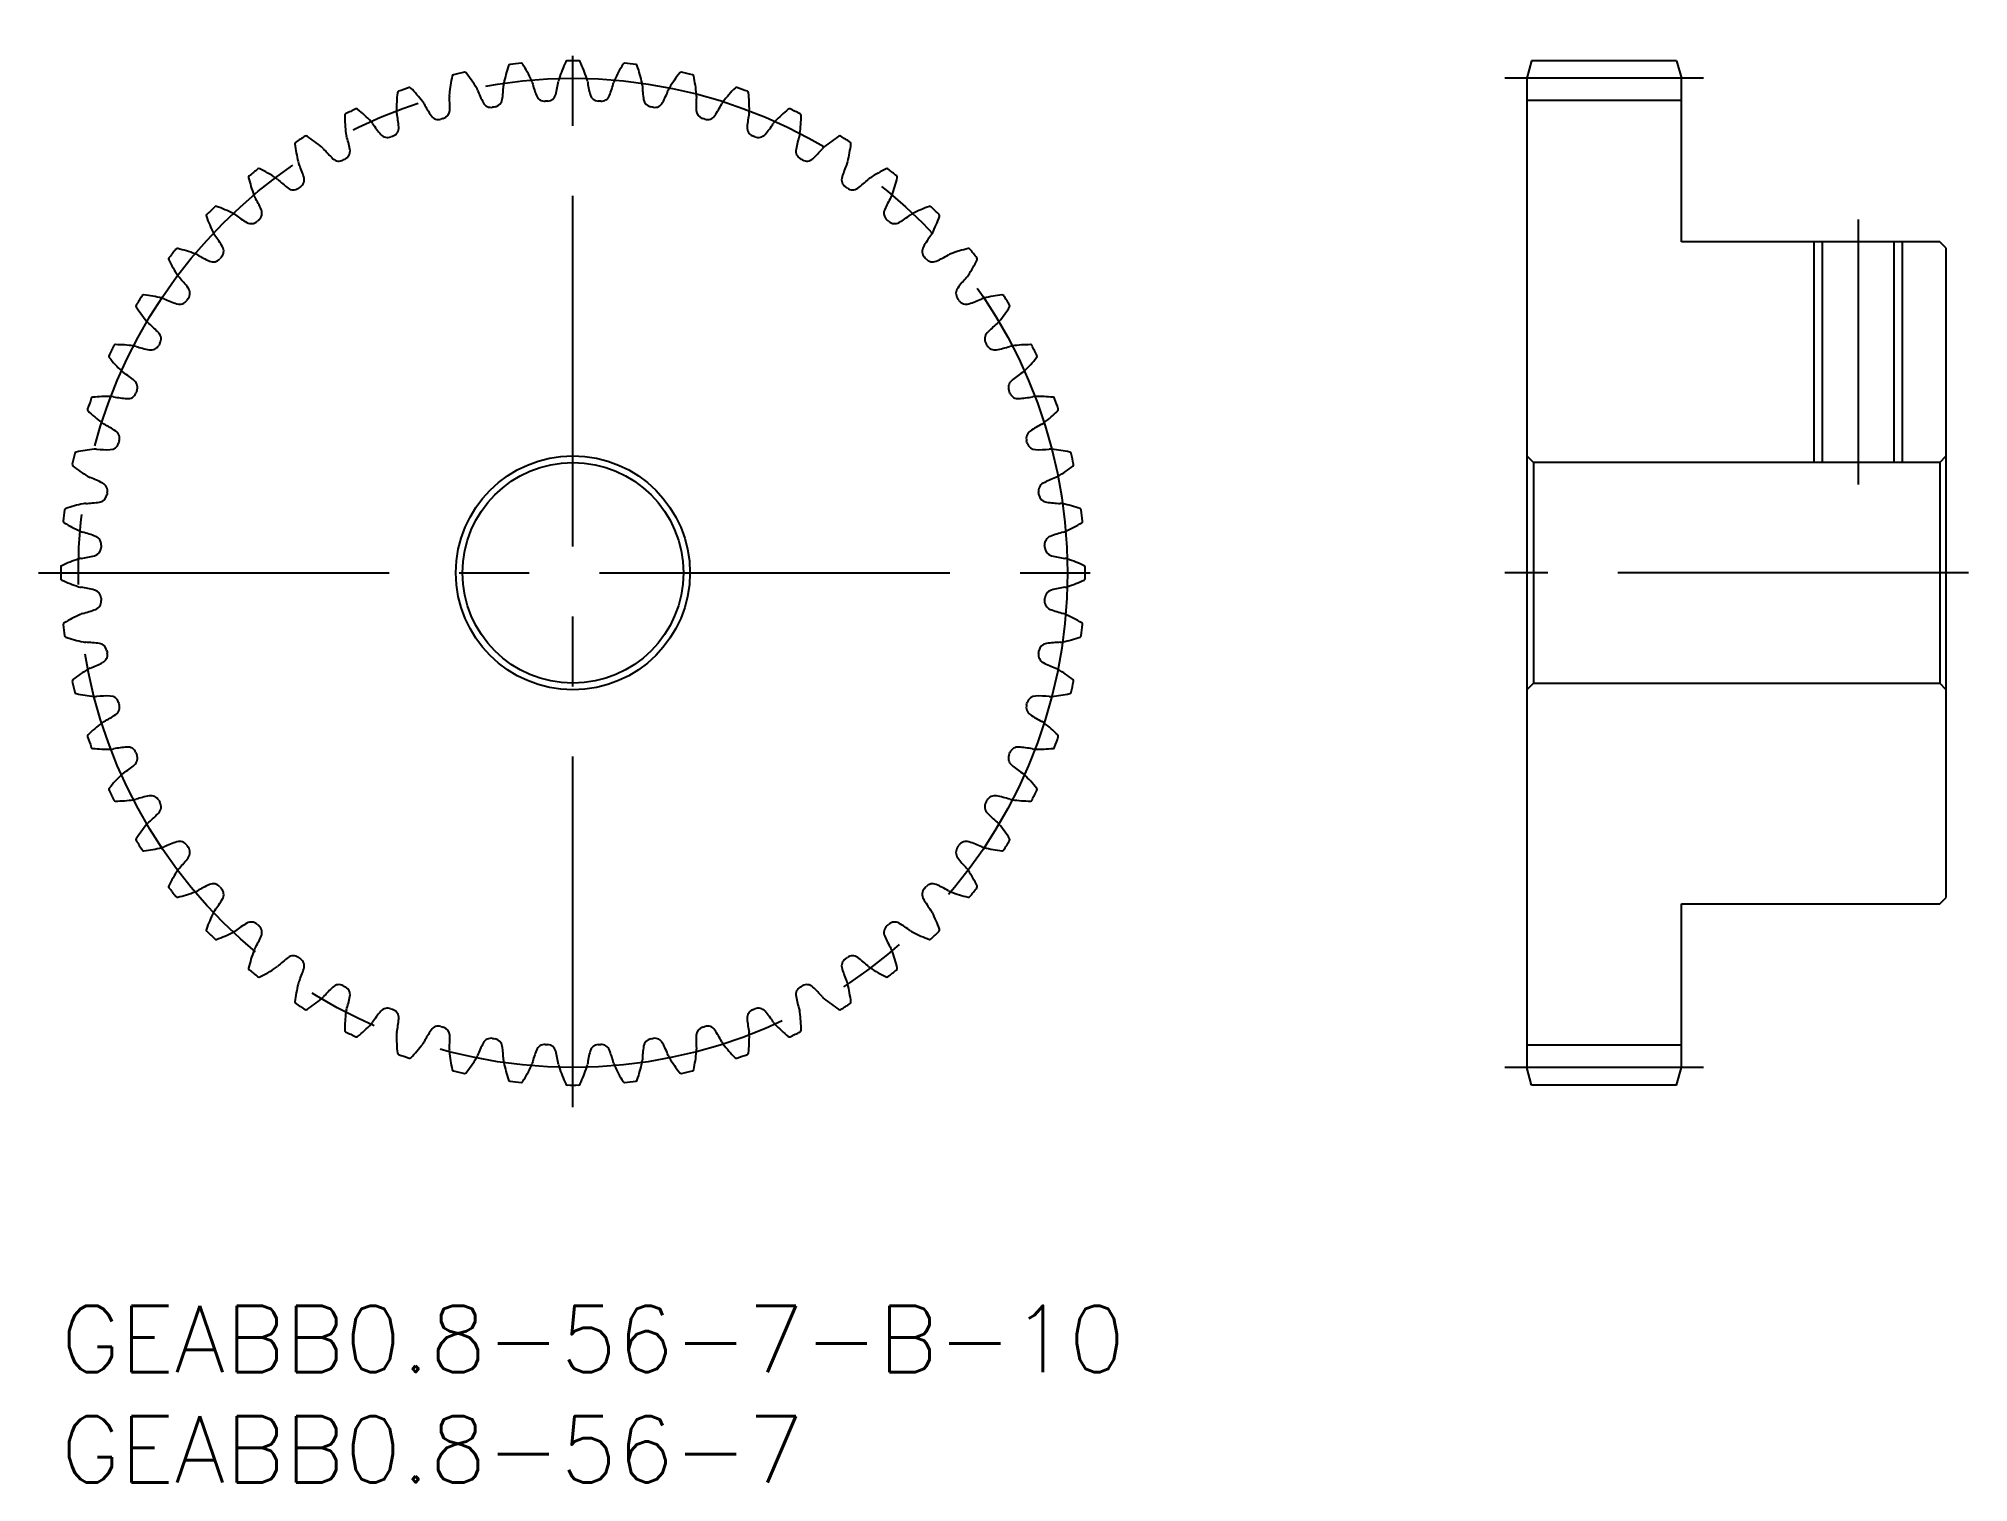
# Model space of a CAD drawing. Extents: x -1 to 86.4, y -8 to 57.4.
import ezdxf

# ---------------------------------------------------------------- set-up
doc = ezdxf.new("R2010")
doc.units = 0
doc.header["$LTSCALE"] = 0.5
doc.linetypes.add('CENTER', pattern=[50.8, 31.75, -6.35, 6.35, -6.35])
for name, color, linetype in [('MSM_CENTER', 1, 'CENTER'), ('MSM_CONTINUOUS', 7, 'CONTINUOUS'), ('MSM_NARROW', 5, 'CONTINUOUS'), ('MSM_PART_NUMBER', 7, 'CONTINUOUS')]:
    doc.layers.add(name, color=color, linetype=linetype)
doc.styles.get("Standard").update_dxf_attribs({"font": 'txt.shx', "height": 3, "bigfont": 'bigfont.shx'})

# ---------------------------------------------------------------- blocks, each defined once
blk = doc.blocks.new('*U2')
at = {"layer": 'MSM_PART_NUMBER'}
blk.add_text('GEABB0.8-56-7-B-10', height=3, dxfattribs=at).set_placement((0, -3))
blk = doc.blocks.new('*U3')
at = {"layer": 'MSM_PART_NUMBER'}
blk.add_text('GEABB0.8-56-7', height=3, dxfattribs=at).set_placement((0, -8))

msp = doc.modelspace()

# ---------------------------------------------------------------- linework, layer by layer
at = {"layer": 'MSM_CENTER'}
for p, q in [((23.2, 9), (23.2, 57.4)), ((74.4, 55.6), (65.4, 55.6)), ((81.4, 49.2), (81.4, 37.2)), ((-1, 33.2), (47.4, 33.2)), ((86.4, 33.2), (65.4, 33.2)), ((74.4, 10.8), (65.4, 10.8))]:
    msp.add_line(p, q, dxfattribs=at)
msp.add_circle((23.2, 33.2), 22.4, dxfattribs=at)
at = {"layer": 'MSM_CONTINUOUS'}
for p, q in [((66.614, 56.4), (66.4, 55.6)), ((73.186, 56.4), (66.614, 56.4)), ((73.186, 56.4), (73.4, 55.6)), ((66.4, 55.6), (66.4, 10.8)), ((73.4, 48.2), (73.4, 55.6)), ((73.4, 54.6), (66.4, 54.6)), ((85.1, 48.2), (73.4, 48.2)), ((79.779, 48.2), (79.779, 38.2)), ((83.021, 48.2), (83.021, 38.2)), ((85.4, 47.9), (85.1, 48.2)), ((85.4, 18.5), (85.4, 47.9)), ((66.4, 38.5), (66.7, 38.2)), ((85.1, 38.2), (85.4, 38.5)), ((66.7, 38.2), (66.7, 28.2)), ((85.1, 38.2), (66.7, 38.2)), ((85.1, 38.2), (85.1, 28.2)), ((66.7, 28.2), (66.4, 27.9)), ((66.7, 28.2), (85.1, 28.2)), ((85.4, 27.9), (85.1, 28.2)), ((85.1, 18.2), (85.4, 18.5)), ((73.4, 10.8), (73.4, 18.2)), ((73.4, 18.2), (85.1, 18.2)), ((73.4, 11.8), (66.4, 11.8)), ((66.614, 10), (66.4, 10.8)), ((73.186, 10), (73.4, 10.8)), ((73.186, 10), (66.614, 10))]:
    msp.add_line(p, q, dxfattribs=at)
for radius in [5.3, 5]:
    msp.add_circle((23.2, 33.2), radius, dxfattribs=at)
for centre, radius, start, end in [((26.917, 53.929), 7, 161.32224, 168.03571), ((20.361, 56.145), 0.08, 97.05319, 161.32222), ((23.2, 33.2), 23.2, 95.80396, 97.05319), ((20.862, 56.201), 0.08, 31.53491, 95.80396), ((14.964, 52.582), 7, 24.82143, 31.53491), ((29.214, 53.382), 7, 154.89366, 161.60714), ((22.948, 56.319), 0.08, 90.62496, 154.89365), ((23.2, 33.2), 23.2, 89.37538, 90.62462), ((23.452, 56.319), 0.08, 25.10634, 89.37538), ((17.186, 53.382), 7, 18.39286, 25.10634), ((31.436, 52.582), 7, 148.46509, 155.17857), ((25.538, 56.201), 0.08, 84.19604, 148.46506), ((23.2, 33.2), 23.2, 82.94681, 84.19604), ((26.039, 56.145), 0.08, 18.67776, 82.94681), ((19.483, 53.929), 7, 11.96429, 18.67776), ((23.2, 33.2), 23.2, 108.6611, 109.91033), ((15.802, 55.105), 0.08, 44.39205, 108.6611), ((10.857, 50.264), 7, 37.67857, 44.39205), ((24.572, 54.215), 7, 167.75081, 174.46428), ((17.81, 55.683), 0.08, 103.48176, 167.75079), ((23.2, 33.2), 23.2, 102.23253, 103.48176), ((18.301, 55.795), 0.08, 37.96348, 102.23253), ((12.846, 51.538), 7, 31.25, 37.96348), ((18.264, 54.826), 0.662, 21.03626, 31.25001), ((24.107, 57.078), 5.6, 201.07709, 207.42896), ((14.457, 55.438), 5.6, 351.85675, 358.20862), ((20.716, 55.243), 0.662, 168.0357, 178.24945), ((20.716, 55.243), 0.662, 14.60769, 24.82144), ((26.775, 56.826), 5.6, 194.64852, 201.00039), ((17.002, 56.277), 5.6, 345.42818, 351.78005), ((23.2, 55.382), 0.662, 161.60713, 171.82088), ((23.2, 55.382), 0.662, 8.17912, 18.39286), ((29.398, 56.277), 5.6, 188.21995, 194.57182), ((19.625, 56.826), 5.6, 338.99961, 345.35148), ((25.684, 55.243), 0.662, 155.17856, 165.39231), ((25.684, 55.243), 0.662, 1.75055, 11.96429), ((31.943, 55.438), 5.6, 181.79138, 188.14325), ((22.293, 57.078), 5.6, 332.57104, 338.92291), ((28.136, 54.826), 0.662, 148.74999, 158.96374), ((33.554, 51.538), 7, 142.03652, 148.75), ((28.099, 55.795), 0.08, 77.76747, 142.03649), ((23.2, 33.2), 23.2, 76.51824, 77.76747), ((28.59, 55.683), 0.08, 12.24919, 76.51822), ((21.828, 54.215), 7, 5.53571, 12.24919), ((35.543, 50.264), 7, 135.60795, 142.32143), ((30.598, 55.105), 0.08, 71.3389, 135.60792), ((23.2, 33.2), 23.2, 70.08967, 71.3389), ((23.2, 33.2), 23.2, 115.08967, 116.3389), ((13.396, 54.139), 0.08, 50.82071, 115.08967), ((9.025, 48.774), 7, 44.10714, 50.82062), ((22.211, 54.236), 7, 174.17938, 180.89286), ((15.327, 54.938), 0.08, 109.91033, 174.17936), ((15.874, 54.137), 0.662, 27.46484, 37.67858), ((21.428, 57.029), 5.6, 207.50566, 213.85753), ((18.264, 54.826), 0.662, 174.46427, 184.67802), ((12.022, 54.319), 5.6, 358.28533, 4.63719), ((19.492, 54.682), 0.4, 207.42894, 279.79362), ((23.2, 33.2), 21.4, 99.49209, 99.79362), ((19.605, 54.702), 0.4, 279.49209, 351.85674), ((21.92, 54.962), 0.4, 201.00041, 273.36505), ((23.2, 33.2), 21.4, 93.06352, 93.36505), ((22.035, 54.969), 0.4, 273.06352, 345.42817), ((24.365, 54.969), 0.4, 194.57184, 266.93648), ((23.2, 33.2), 21.4, 86.63495, 86.93648), ((24.48, 54.962), 0.4, 266.63495, 338.99959), ((26.795, 54.702), 0.4, 188.14326, 260.50791), ((23.2, 33.2), 21.4, 80.20638, 80.50791), ((26.908, 54.682), 0.4, 260.20638, 332.57102), ((34.378, 54.319), 5.6, 175.36281, 181.71467), ((28.136, 54.826), 0.662, 355.32198, 5.53571), ((24.972, 57.029), 5.6, 326.14247, 332.49434), ((30.526, 54.137), 0.662, 142.32141, 152.53516), ((31.073, 54.938), 0.08, 5.82071, 70.08965), ((24.189, 54.236), 7, 359.10714, 5.82062), ((37.375, 48.774), 7, 129.17938, 135.89286), ((33.004, 54.139), 0.08, 64.91033, 129.17935), ((23.2, 33.2), 23.2, 63.6611, 64.91033), ((12.942, 53.92), 0.08, 116.3389, 180.60793), ((19.862, 53.993), 7, 180.60795, 187.32143), ((13.575, 53.186), 0.662, 33.89341, 44.10715), ((18.771, 56.681), 5.6, 213.93424, 220.2861), ((14.911, 53.362), 0.4, 292.34924, 4.71388), ((15.874, 54.137), 0.662, 180.89284, 191.10659), ((9.728, 52.935), 5.6, 4.7139, 11.06576), ((17.11, 54.132), 0.4, 213.85751, 286.22219), ((23.2, 33.2), 21.4, 105.92067, 106.22219), ((17.22, 54.164), 0.4, 285.92067, 358.28531), ((29.18, 54.164), 0.4, 181.71469, 254.07933), ((23.2, 33.2), 21.4, 73.77781, 74.07933), ((29.29, 54.132), 0.4, 253.77781, 326.14245), ((31.489, 53.362), 0.4, 175.28612, 247.65076), ((36.672, 52.935), 5.6, 168.93424, 175.2861), ((30.526, 54.137), 0.662, 348.89341, 359.10714), ((27.629, 56.681), 5.6, 319.7139, 326.06576), ((32.825, 53.186), 0.662, 135.89284, 146.10659), ((26.538, 53.993), 7, 352.67857, 359.39205), ((33.458, 53.92), 0.08, 359.39214, 63.66108), ((10.687, 52.641), 0.08, 122.76747, 187.0365), ((17.555, 53.489), 7, 187.03652, 193.75), ((23.2, 33.2), 23.2, 121.51824, 122.76747), ((11.114, 52.909), 0.08, 57.24911, 121.51824), ((7.37, 47.089), 7, 50.53571, 57.24919), ((11.398, 51.982), 0.662, 40.32198, 50.53572), ((13.575, 53.186), 0.662, 187.32141, 197.53516), ((7.603, 51.303), 5.6, 11.14247, 17.49434), ((14.805, 53.319), 0.4, 220.28612, 292.65076), ((23.2, 33.2), 21.4, 112.34924, 112.65076), ((23.2, 33.2), 21.4, 67.34924, 67.65076), ((31.595, 53.319), 0.4, 247.34924, 319.71387), ((38.797, 51.303), 5.6, 162.50566, 168.85753), ((32.825, 53.186), 0.662, 342.46484, 352.67857), ((35.002, 51.982), 0.662, 129.46427, 139.67802), ((39.03, 47.089), 7, 122.75081, 129.46428), ((35.286, 52.909), 0.08, 58.48176, 122.75078), ((23.2, 33.2), 23.2, 57.23253, 58.48176), ((28.845, 53.489), 7, 346.25, 352.96348), ((35.713, 52.641), 0.08, 352.96348, 57.23251), ((11.398, 51.982), 0.662, 193.74999, 203.96374), ((5.674, 49.443), 5.6, 17.57104, 23.92291), ((16.17, 56.037), 5.6, 220.36281, 226.71467), ((12.605, 52.252), 0.4, 226.71469, 299.07933), ((23.2, 33.2), 21.4, 118.77781, 119.07933), ((12.705, 52.308), 0.4, 298.77781, 11.14245), ((33.695, 52.308), 0.4, 168.85755, 241.22219), ((23.2, 33.2), 21.4, 60.92067, 61.22219), ((33.795, 52.252), 0.4, 240.92067, 313.28531), ((30.23, 56.037), 5.6, 313.28533, 319.63719), ((40.726, 49.443), 5.6, 156.07709, 162.42896), ((35.002, 51.982), 0.662, 336.03626, 346.25), ((8.589, 51.118), 0.08, 129.19604, 193.46507), ((15.319, 52.729), 7, 193.46509, 200.17857), ((23.2, 33.2), 23.2, 127.94681, 129.19604), ((8.983, 51.432), 0.08, 63.67776, 127.94679), ((5.914, 45.23), 7, 56.96429, 63.67776), ((9.37, 50.543), 0.662, 46.75055, 56.96429), ((13.657, 55.107), 5.6, 226.79138, 233.14325), ((10.632, 51.012), 0.4, 305.20638, 17.57102), ((35.768, 51.012), 0.4, 162.42894, 234.79362), ((32.743, 55.107), 5.6, 306.85675, 313.20862), ((37.03, 50.543), 0.662, 123.0357, 133.24945), ((40.486, 45.23), 7, 116.32224, 123.03571), ((37.417, 51.432), 0.08, 52.05319, 116.32221), ((23.2, 33.2), 23.2, 50.80396, 52.05319), ((31.081, 52.729), 7, 339.82143, 346.53491), ((37.811, 51.118), 0.08, 346.53491, 50.80394), ((9.37, 50.543), 0.662, 200.17856, 210.39231), ((3.966, 47.378), 5.6, 23.99961, 30.35148), ((10.538, 50.946), 0.4, 233.14326, 305.50791), ((23.2, 33.2), 21.4, 125.20638, 125.50791), ((23.2, 33.2), 21.4, 54.49209, 54.79362), ((35.862, 50.946), 0.4, 234.49209, 306.85673), ((42.434, 47.378), 5.6, 149.64852, 156.00039), ((37.03, 50.543), 0.662, 329.60769, 339.82143), ((6.674, 49.369), 0.08, 135.62462, 199.89364), ((13.181, 51.724), 7, 199.89366, 206.60714), ((23.2, 33.2), 23.2, 134.37538, 135.62462), ((7.031, 49.726), 0.08, 70.10634, 134.37536), ((4.676, 43.219), 7, 63.39286, 70.10634), ((7.515, 48.885), 0.662, 53.17912, 63.39286), ((11.265, 53.9), 5.6, 233.21995, 239.57182), ((8.631, 49.417), 0.4, 239.57184, 311.93648), ((23.2, 33.2), 21.4, 131.63495, 131.93648), ((8.716, 49.493), 0.4, 311.63495, 23.99959), ((37.684, 49.493), 0.4, 156.00037, 228.36505), ((23.2, 33.2), 21.4, 48.06352, 48.36505), ((37.769, 49.417), 0.4, 228.06352, 300.42816), ((35.135, 53.9), 5.6, 300.42818, 306.78005), ((38.885, 48.885), 0.662, 116.60712, 126.82088), ((41.724, 43.219), 7, 109.89366, 116.60714), ((39.369, 49.726), 0.08, 45.62462, 109.89363), ((23.2, 33.2), 23.2, 44.37538, 45.62462), ((33.219, 51.724), 7, 333.39286, 340.10634), ((39.726, 49.369), 0.08, 340.10634, 44.37536), ((7.515, 48.885), 0.662, 206.60713, 216.82088), ((2.5, 45.135), 5.6, 30.42818, 36.78005), ((43.9, 45.135), 5.6, 143.21995, 149.57181), ((38.885, 48.885), 0.662, 323.17912, 333.39286), ((4.968, 47.417), 0.08, 142.05319, 206.32221), ((11.17, 50.486), 7, 206.32224, 213.03571), ((23.2, 33.2), 23.2, 140.80396, 142.05319), ((5.282, 47.811), 0.08, 76.53491, 140.80394), ((3.671, 41.081), 7, 69.82143, 76.53491), ((5.857, 47.03), 0.662, 59.60769, 69.82144), ((9.022, 52.434), 5.6, 239.64852, 246.00039), ((6.907, 47.684), 0.4, 246.00041, 318.36505), ((23.2, 33.2), 21.4, 138.06352, 138.36505), ((6.983, 47.769), 0.4, 318.06352, 30.42817), ((39.417, 47.769), 0.4, 149.5718, 221.93648), ((23.2, 33.2), 21.4, 41.63495, 41.93648), ((39.493, 47.684), 0.4, 221.63495, 293.99959), ((37.378, 52.434), 5.6, 293.99961, 300.35148), ((40.543, 47.03), 0.662, 110.17856, 120.39231), ((42.729, 41.081), 7, 103.46509, 110.17857), ((35.23, 50.486), 7, 326.96429, 333.67776), ((41.118, 47.811), 0.08, 39.19604, 103.46506), ((23.2, 33.2), 23.2, 37.94681, 39.19604), ((41.432, 47.417), 0.08, 333.67776, 37.94679), ((5.857, 47.03), 0.662, 213.0357, 223.24945), ((1.293, 42.743), 5.6, 36.85675, 43.20862), ((45.107, 42.743), 5.6, 136.79138, 143.14324), ((40.543, 47.03), 0.662, 316.75055, 326.96429), ((23.2, 33.2), 23.2, 147.23253, 148.48176), ((3.759, 45.713), 0.08, 82.96348, 147.23251), ((2.911, 38.845), 7, 76.25, 82.96348), ((4.418, 45.002), 0.662, 66.03626, 76.25001), ((6.957, 50.726), 5.6, 246.07709, 252.42896), ((5.388, 45.768), 0.4, 252.42898, 324.79362), ((23.2, 33.2), 21.4, 144.49209, 144.79362), ((5.454, 45.862), 0.4, 324.49209, 36.85674), ((40.946, 45.862), 0.4, 143.14323, 215.50791), ((23.2, 33.2), 21.4, 35.20638, 35.50791), ((41.012, 45.768), 0.4, 215.20638, 287.57102), ((39.443, 50.726), 5.6, 287.57104, 293.92291), ((41.982, 45.002), 0.662, 103.74998, 113.96374), ((43.489, 38.845), 7, 97.03652, 103.75), ((42.641, 45.713), 0.08, 32.76747, 97.03649), ((23.2, 33.2), 23.2, 31.51824, 32.76747), ((3.491, 45.286), 0.08, 148.48176, 212.75078), ((9.311, 49.03), 7, 212.75081, 219.46428), ((4.418, 45.002), 0.662, 219.46427, 229.67802), ((41.982, 45.002), 0.662, 310.32198, 320.53571), ((37.089, 49.03), 7, 320.53571, 327.24919), ((42.909, 45.286), 0.08, 327.24919, 31.51824), ((0.363, 40.23), 5.6, 43.28533, 49.63719), ((4.148, 43.795), 0.4, 330.92067, 43.28531), ((42.252, 43.795), 0.4, 136.71469, 209.07933), ((46.037, 40.23), 5.6, 130.36281, 136.71467), ((2.261, 43.004), 0.08, 154.91033, 219.17935), ((23.2, 33.2), 23.2, 153.6611, 154.91033), ((7.626, 47.375), 7, 219.17938, 225.89286), ((2.48, 43.458), 0.08, 89.39205, 153.66112), ((2.407, 36.538), 7, 82.67857, 89.39205), ((3.214, 42.825), 0.662, 72.46484, 82.67858), ((5.097, 48.797), 5.6, 252.50566, 258.85753), ((4.092, 43.695), 0.4, 258.85755, 331.22219), ((23.2, 33.2), 21.4, 150.92067, 151.22219), ((23.2, 33.2), 21.4, 28.77781, 29.07933), ((42.308, 43.695), 0.4, 208.77781, 281.14245), ((41.303, 48.797), 5.6, 281.14247, 287.49434), ((43.186, 42.825), 0.662, 97.32141, 107.53516), ((43.993, 36.538), 7, 90.60795, 97.32143), ((38.774, 47.375), 7, 314.10714, 320.82062), ((43.92, 43.458), 0.08, 26.3389, 90.60792), ((23.2, 33.2), 23.2, 25.08967, 26.3389), ((44.139, 43.004), 0.08, 320.82062, 25.08967), ((3.214, 42.825), 0.662, 225.89284, 236.10659), ((-0.281, 37.629), 5.6, 49.7139, 56.06576), ((46.681, 37.629), 5.6, 123.93424, 130.2861), ((43.186, 42.825), 0.662, 303.89341, 314.10714), ((23.2, 33.2), 23.2, 160.08967, 161.3389), ((1.462, 41.073), 0.08, 95.82062, 160.08965), ((2.164, 34.189), 7, 89.10714, 95.82062), ((2.263, 40.526), 0.662, 78.89341, 89.10715), ((3.465, 46.672), 5.6, 258.93424, 265.2861), ((3.038, 41.489), 0.4, 265.28612, 337.65076), ((3.081, 41.595), 0.4, 337.34924, 49.71388), ((23.2, 33.2), 21.4, 157.34924, 157.65076), ((43.319, 41.595), 0.4, 130.28612, 202.65076), ((23.2, 33.2), 21.4, 22.34924, 22.65076), ((43.362, 41.489), 0.4, 202.34924, 274.71388), ((42.935, 46.672), 5.6, 274.7139, 281.06576), ((44.137, 40.526), 0.662, 90.89284, 101.10659), ((44.236, 34.189), 7, 84.17938, 90.89286), ((44.938, 41.073), 0.08, 19.91033, 84.17935), ((23.2, 33.2), 23.2, 18.6611, 19.91033), ((1.295, 40.598), 0.08, 161.3389, 225.60792), ((6.136, 45.543), 7, 225.60795, 232.32143), ((40.264, 45.543), 7, 307.67857, 314.39205), ((45.105, 40.598), 0.08, 314.39205, 18.6611), ((2.263, 40.526), 0.662, 232.32141, 242.53516), ((-0.629, 34.972), 5.6, 56.14247, 62.49434), ((2.268, 39.29), 0.4, 343.77781, 56.14246), ((44.132, 39.29), 0.4, 123.85751, 196.22219), ((47.029, 34.972), 5.6, 117.50566, 123.85753), ((44.137, 40.526), 0.662, 297.46484, 307.67857), ((23.2, 33.2), 23.2, 166.51824, 167.76747), ((0.717, 38.59), 0.08, 102.24919, 166.51822), ((2.185, 31.828), 7, 95.53571, 102.24919), ((1.574, 38.136), 0.662, 85.32198, 95.53572), ((2.081, 44.378), 5.6, 265.36281, 271.71467), ((2.236, 39.18), 0.4, 271.71469, 344.07933), ((23.2, 33.2), 21.4, 163.77781, 164.07933), ((23.2, 33.2), 21.4, 15.92067, 16.22219), ((44.164, 39.18), 0.4, 195.92067, 268.28531), ((44.319, 44.378), 5.6, 268.28533, 274.63719), ((44.826, 38.136), 0.662, 84.46427, 94.67802), ((44.215, 31.828), 7, 77.75081, 84.46428), ((45.683, 38.59), 0.08, 13.48176, 77.75078), ((23.2, 33.2), 23.2, 12.23253, 13.48176), ((0.605, 38.099), 0.08, 167.76747, 232.03649), ((4.862, 43.554), 7, 232.03652, 238.75), ((41.538, 43.554), 7, 301.25, 307.96348), ((45.795, 38.099), 0.08, 307.96348, 12.23251), ((1.574, 38.136), 0.662, 238.74998, 248.96374), ((-0.678, 32.293), 5.6, 62.57104, 68.92291), ((1.698, 36.795), 0.4, 278.14326, 350.50791), ((1.718, 36.908), 0.4, 350.20638, 62.57102), ((23.2, 33.2), 21.4, 170.20638, 170.50791), ((44.682, 36.908), 0.4, 117.42894, 189.79362), ((23.2, 33.2), 21.4, 9.49209, 9.79362), ((44.702, 36.795), 0.4, 189.49209, 261.85674), ((47.078, 32.293), 5.6, 111.07709, 117.42896), ((44.826, 38.136), 0.662, 291.03626, 301.25), ((23.2, 33.2), 23.2, 172.94681, 174.19604), ((0.255, 36.039), 0.08, 108.67776, 172.94681), ((2.471, 29.483), 7, 101.96429, 108.67776), ((1.157, 35.684), 0.662, 91.75055, 101.96429), ((0.962, 41.943), 5.6, 271.79138, 278.14325), ((45.438, 41.943), 5.6, 261.85675, 268.20862), ((45.243, 35.684), 0.662, 78.0357, 88.24945), ((43.929, 29.483), 7, 71.32224, 78.03571), ((46.145, 36.039), 0.08, 7.05319, 71.3222), ((23.2, 33.2), 23.2, 5.80396, 7.05319), ((0.199, 35.538), 0.08, 174.19604, 238.46506), ((3.818, 41.436), 7, 238.46509, 245.17857), ((1.157, 35.684), 0.662, 245.17855, 255.39231), ((-0.426, 29.625), 5.6, 68.99961, 75.35148), ((46.826, 29.625), 5.6, 104.64852, 111.00039), ((45.243, 35.684), 0.662, 284.60769, 294.82143), ((42.582, 41.436), 7, 294.82143, 301.53491), ((46.201, 35.538), 0.08, 301.53491, 5.80396), ((1.431, 34.365), 0.4, 284.57183, 356.93648), ((1.438, 34.48), 0.4, 356.63495, 68.99959), ((23.2, 33.2), 21.4, 176.63495, 176.93648), ((44.962, 34.48), 0.4, 111.00037, 183.36505), ((23.2, 33.2), 21.4, 3.06352, 3.36505), ((44.969, 34.365), 0.4, 183.06352, 255.42816), ((23.2, 33.2), 23.2, 179.37538, 180.62462), ((0.081, 33.452), 0.08, 115.10634, 179.37538), ((3.018, 27.186), 7, 108.39286, 115.10634), ((1.018, 33.2), 0.662, 98.17912, 108.39287), ((0.123, 39.398), 5.6, 278.21995, 284.57182), ((46.277, 39.398), 5.6, 255.42818, 261.78005), ((45.382, 33.2), 0.662, 71.60713, 81.82088), ((43.382, 27.186), 7, 64.89366, 71.60714), ((46.319, 33.452), 0.08, 0.62462, 64.89363), ((23.2, 33.2), 23.2, 359.37538, 0.62462), ((0.081, 32.948), 0.08, 180.62462, 244.89363), ((3.018, 39.214), 7, 244.89366, 251.60714), ((1.018, 33.2), 0.662, 251.60712, 261.82088), ((0.123, 27.002), 5.6, 75.42818, 81.78005), ((1.431, 32.035), 0.4, 3.06352, 75.42817), ((44.969, 32.035), 0.4, 104.5718, 176.93648), ((46.277, 27.002), 5.6, 98.21995, 104.57181), ((45.382, 33.2), 0.662, 278.17912, 288.39286), ((43.382, 39.214), 7, 288.39286, 295.10634), ((46.319, 32.948), 0.08, 295.10634, 359.37538), ((-0.426, 36.775), 5.6, 284.64852, 291.00039), ((1.438, 31.92), 0.4, 291.00037, 3.36505), ((23.2, 33.2), 21.4, 183.06352, 183.36505), ((44.962, 31.92), 0.4, 176.63495, 248.9996), ((23.2, 33.2), 21.4, 356.63495, 356.93648), ((46.826, 36.775), 5.6, 248.99961, 255.35148), ((0.199, 30.862), 0.08, 121.53491, 185.80396), ((23.2, 33.2), 23.2, 185.80396, 187.05319), ((3.818, 24.964), 7, 114.82143, 121.53491), ((1.157, 30.716), 0.662, 104.60769, 114.82144), ((45.243, 30.716), 0.662, 65.17856, 75.39231), ((42.582, 24.964), 7, 58.46509, 65.17857), ((23.2, 33.2), 23.2, 352.94681, 354.19604), ((46.201, 30.862), 0.08, 354.19604, 58.46506), ((0.255, 30.361), 0.08, 187.05319, 251.3222), ((2.471, 36.917), 7, 251.32224, 258.03571), ((1.157, 30.716), 0.662, 258.0357, 268.24945), ((0.962, 24.457), 5.6, 81.85675, 88.20862), ((1.698, 29.605), 0.4, 9.49209, 81.85674), ((44.702, 29.605), 0.4, 98.14323, 170.50791), ((45.438, 24.457), 5.6, 91.79138, 98.14324), ((45.243, 30.716), 0.662, 271.75055, 281.96429), ((43.929, 36.917), 7, 281.96429, 288.67777), ((46.145, 30.361), 0.08, 288.67785, 352.94681), ((1.574, 28.264), 0.662, 111.03626, 121.25001), ((-0.678, 34.107), 5.6, 291.07709, 297.42896), ((1.718, 29.492), 0.4, 297.42894, 9.79362), ((23.2, 33.2), 21.4, 189.49209, 189.79362), ((44.682, 29.492), 0.4, 170.20638, 242.57102), ((23.2, 33.2), 21.4, 350.20638, 350.50791), ((47.078, 34.107), 5.6, 242.57104, 248.92291), ((44.826, 28.264), 0.662, 58.74998, 68.96374), ((0.605, 28.301), 0.08, 127.96348, 192.23251), ((23.2, 33.2), 23.2, 192.23253, 193.48176), ((4.862, 22.846), 7, 121.25, 127.96348), ((41.538, 22.846), 7, 52.03652, 58.75), ((23.2, 33.2), 23.2, 346.51824, 347.76747), ((45.795, 28.301), 0.08, 347.76747, 52.03649), ((0.717, 27.81), 0.08, 193.48176, 257.75078), ((2.185, 34.572), 7, 257.75081, 264.46428), ((1.574, 28.264), 0.662, 264.46427, 274.67802), ((2.081, 22.022), 5.6, 88.28533, 94.63719), ((2.236, 27.22), 0.4, 15.92067, 88.28531), ((2.268, 27.11), 0.4, 303.85751, 16.22219), ((23.2, 33.2), 21.4, 195.92067, 196.22219), ((44.132, 27.11), 0.4, 163.77781, 236.14245), ((23.2, 33.2), 21.4, 343.77781, 344.07933), ((44.164, 27.22), 0.4, 91.71466, 164.07933), ((44.319, 22.022), 5.6, 85.36281, 91.71467), ((44.826, 28.264), 0.662, 265.32198, 275.53571), ((44.215, 34.572), 7, 275.53571, 282.24919), ((45.683, 27.81), 0.08, 282.24919, 346.51822), ((6.136, 20.857), 7, 127.67857, 134.39205), ((2.263, 25.874), 0.662, 117.46484, 127.67858), ((-0.629, 31.428), 5.6, 297.50566, 303.85753), ((47.029, 31.428), 5.6, 236.14247, 242.49434), ((44.137, 25.874), 0.662, 52.32141, 62.53516), ((40.264, 20.857), 7, 45.60795, 52.32143), ((1.295, 25.802), 0.08, 134.39205, 198.6611), ((23.2, 33.2), 23.2, 198.6611, 199.91033), ((23.2, 33.2), 23.2, 340.08967, 341.3389), ((45.105, 25.802), 0.08, 341.3389, 45.60793), ((1.462, 25.327), 0.08, 199.91033, 264.17935), ((2.164, 32.211), 7, 264.17938, 270.89286), ((2.263, 25.874), 0.662, 270.89284, 281.10659), ((3.465, 19.728), 5.6, 94.7139, 101.06576), ((-0.281, 28.771), 5.6, 303.93424, 310.2861), ((3.038, 24.911), 0.4, 22.34924, 94.71388), ((3.081, 24.805), 0.4, 310.28612, 22.65076), ((23.2, 33.2), 21.4, 202.34924, 202.65076), ((43.319, 24.805), 0.4, 157.34924, 229.71388), ((23.2, 33.2), 21.4, 337.34924, 337.65076), ((43.362, 24.911), 0.4, 85.28608, 157.65076), ((46.681, 28.771), 5.6, 229.7139, 236.06576), ((42.935, 19.728), 5.6, 78.93424, 85.2861), ((44.137, 25.874), 0.662, 258.89341, 269.10714), ((44.236, 32.211), 7, 269.10714, 275.82062), ((44.938, 25.327), 0.08, 275.82062, 340.08965), ((7.626, 19.025), 7, 134.10714, 140.82062), ((3.214, 23.575), 0.662, 123.89341, 134.10715), ((43.186, 23.575), 0.662, 45.89284, 56.10659), ((38.774, 19.025), 7, 39.17938, 45.89286), ((2.261, 23.396), 0.08, 140.82062, 205.08967), ((23.2, 33.2), 23.2, 205.08967, 206.3389), ((2.48, 22.942), 0.08, 206.3389, 270.60792), ((2.407, 29.862), 7, 270.60795, 277.32143), ((3.214, 23.575), 0.662, 277.32141, 287.53516), ((5.097, 17.603), 5.6, 101.14247, 107.49434), ((4.092, 22.705), 0.4, 28.77781, 101.14245), ((4.148, 22.605), 0.4, 316.71469, 29.07933), ((23.2, 33.2), 21.4, 208.77781, 209.07933), ((42.252, 22.605), 0.4, 150.92067, 223.28531), ((23.2, 33.2), 21.4, 330.92067, 331.22219), ((42.308, 22.705), 0.4, 78.85751, 151.22219), ((41.303, 17.603), 5.6, 72.50566, 78.85753), ((43.186, 23.575), 0.662, 252.46484, 262.67857), ((43.993, 29.862), 7, 262.67857, 269.39205), ((43.92, 22.942), 0.08, 269.39205, 333.66108), ((23.2, 33.2), 23.2, 333.6611, 334.91033), ((44.139, 23.396), 0.08, 334.91033, 39.17935), ((4.418, 21.398), 0.662, 130.32198, 140.53572), ((0.363, 26.17), 5.6, 310.36281, 316.71467), ((46.037, 26.17), 5.6, 223.28533, 229.63719), ((41.982, 21.398), 0.662, 39.46427, 49.67802), ((3.491, 21.114), 0.08, 147.24919, 211.51824), ((23.2, 33.2), 23.2, 211.51824, 212.76747), ((9.311, 17.37), 7, 140.53571, 147.24919), ((6.957, 15.674), 5.6, 107.57104, 113.92291), ((5.388, 20.632), 0.4, 35.20638, 107.57102), ((41.012, 20.632), 0.4, 72.42894, 144.79362), ((39.443, 15.674), 5.6, 66.07709, 72.42896), ((37.089, 17.37), 7, 32.75081, 39.46428), ((23.2, 33.2), 23.2, 327.23253, 328.48176), ((42.909, 21.114), 0.08, 328.48176, 32.75078), ((3.759, 20.687), 0.08, 212.76747, 277.03649), ((2.911, 27.555), 7, 277.03652, 283.75), ((4.418, 21.398), 0.662, 283.74998, 293.96374), ((1.293, 23.657), 5.6, 316.79138, 323.14324), ((23.2, 33.2), 21.4, 215.20638, 215.50791), ((5.454, 20.538), 0.4, 323.14323, 35.50791), ((40.946, 20.538), 0.4, 144.49209, 216.85674), ((23.2, 33.2), 21.4, 324.49209, 324.79362), ((45.107, 23.657), 5.6, 216.85675, 223.20862), ((41.982, 21.398), 0.662, 246.03626, 256.25), ((43.489, 27.555), 7, 256.25, 262.96348), ((42.641, 20.687), 0.08, 262.96356, 327.23251), ((11.17, 15.914), 7, 146.96429, 153.67777), ((5.857, 19.37), 0.662, 136.75055, 146.96429), ((40.543, 19.37), 0.662, 33.0357, 43.24945), ((35.23, 15.914), 7, 26.32224, 33.03571), ((4.968, 18.983), 0.08, 153.67785, 217.94679), ((23.2, 33.2), 23.2, 217.94681, 219.19604), ((5.282, 18.589), 0.08, 219.19604, 283.46506), ((3.671, 25.319), 7, 283.46509, 290.17857), ((5.857, 19.37), 0.662, 290.17856, 300.39231), ((9.022, 13.966), 5.6, 113.99961, 120.35148), ((6.907, 18.716), 0.4, 41.63495, 113.99959), ((2.5, 21.265), 5.6, 323.21995, 329.57181), ((23.2, 33.2), 21.4, 221.63495, 221.93648), ((6.983, 18.631), 0.4, 329.5718, 41.93648), ((39.417, 18.631), 0.4, 138.06352, 210.42817), ((43.9, 21.265), 5.6, 210.42818, 216.78005), ((23.2, 33.2), 21.4, 318.06352, 318.36505), ((39.493, 18.716), 0.4, 66.00037, 138.36505), ((37.378, 13.966), 5.6, 59.64852, 66.00039), ((40.543, 19.37), 0.662, 239.60769, 249.82143), ((42.729, 25.319), 7, 249.82143, 256.53491), ((41.118, 18.589), 0.08, 256.53491, 320.80394), ((23.2, 33.2), 23.2, 320.80396, 322.05319), ((41.432, 18.983), 0.08, 322.05319, 26.32221), ((13.181, 14.676), 7, 153.39286, 160.10634), ((7.515, 17.515), 0.662, 143.17912, 153.39286), ((38.885, 17.515), 0.662, 26.60713, 36.82088), ((33.219, 14.676), 7, 19.89366, 26.60714), ((6.674, 17.031), 0.08, 160.10634, 224.37536), ((23.2, 33.2), 23.2, 224.37538, 225.62462), ((7.031, 16.674), 0.08, 225.62462, 289.89363), ((4.676, 23.181), 7, 289.89366, 296.60714), ((7.515, 17.515), 0.662, 296.60713, 306.82088), ((11.265, 12.5), 5.6, 120.42818, 126.78005), ((8.631, 16.983), 0.4, 48.06352, 120.42816), ((3.966, 19.022), 5.6, 329.64852, 336.00039), ((23.2, 33.2), 21.4, 228.06352, 228.36505), ((8.716, 16.907), 0.4, 336.00037, 48.36505), ((37.684, 16.907), 0.4, 131.63495, 203.9996), ((42.434, 19.022), 5.6, 203.99961, 210.35148), ((23.2, 33.2), 21.4, 311.63495, 311.93648), ((37.769, 16.983), 0.4, 59.5718, 131.93648), ((35.135, 12.5), 5.6, 53.21995, 59.57181), ((38.885, 17.515), 0.662, 233.17912, 243.39286), ((41.724, 23.181), 7, 243.39286, 250.10634), ((39.369, 16.674), 0.08, 250.10634, 314.37536), ((23.2, 33.2), 23.2, 314.37538, 315.62462), ((39.726, 17.031), 0.08, 315.62462, 19.89363), ((15.319, 13.671), 7, 159.82143, 166.53491), ((9.37, 15.857), 0.662, 149.60769, 159.82143), ((13.657, 11.293), 5.6, 126.85675, 133.20862), ((10.538, 15.454), 0.4, 54.49209, 126.85673), ((23.2, 33.2), 21.4, 234.49209, 234.79362), ((23.2, 33.2), 21.4, 305.20638, 305.50791), ((35.862, 15.454), 0.4, 53.14323, 125.50791), ((32.743, 11.293), 5.6, 46.79138, 53.14324), ((37.03, 15.857), 0.662, 20.17856, 30.39231), ((31.081, 13.671), 7, 13.46509, 20.17857), ((8.589, 15.282), 0.08, 166.53491, 230.80394), ((23.2, 33.2), 23.2, 230.80396, 232.05319), ((8.983, 14.968), 0.08, 232.05319, 296.32221), ((5.914, 21.17), 7, 296.32224, 303.03571), ((9.37, 15.857), 0.662, 303.0357, 313.24945), ((5.674, 16.957), 5.6, 336.07709, 342.42896), ((10.632, 15.388), 0.4, 342.42894, 54.79362), ((35.768, 15.388), 0.4, 125.20638, 197.57102), ((40.726, 16.957), 5.6, 197.57104, 203.92291), ((37.03, 15.857), 0.662, 226.75055, 236.96429), ((40.486, 21.17), 7, 236.96429, 243.67776), ((37.417, 14.968), 0.08, 243.67776, 307.94679), ((23.2, 33.2), 23.2, 307.94681, 309.19604), ((37.811, 15.282), 0.08, 309.19604, 13.46506), ((17.555, 12.911), 7, 166.25, 172.96348), ((11.398, 14.418), 0.662, 156.03626, 166.25), ((11.398, 14.418), 0.662, 309.46427, 319.67802), ((16.17, 10.363), 5.6, 133.28533, 139.63719), ((12.605, 14.148), 0.4, 60.92067, 133.28531), ((23.2, 33.2), 21.4, 240.92067, 241.22219), ((12.705, 14.092), 0.4, 348.85751, 61.22219), ((7.603, 15.097), 5.6, 342.50566, 348.85753), ((33.695, 14.092), 0.4, 118.77781, 191.14246), ((38.797, 15.097), 5.6, 191.14247, 197.49434), ((23.2, 33.2), 21.4, 298.77781, 299.07933), ((33.795, 14.148), 0.4, 46.71465, 119.07933), ((30.23, 10.363), 5.6, 40.36281, 46.71467), ((35.002, 14.418), 0.662, 220.32198, 230.53571), ((35.002, 14.418), 0.662, 13.74998, 23.96374), ((28.845, 12.911), 7, 7.03652, 13.75), ((10.687, 13.759), 0.08, 172.96348, 237.23251), ((23.2, 33.2), 23.2, 237.23253, 238.48176), ((11.114, 13.491), 0.08, 238.48176, 302.75078), ((7.37, 19.311), 7, 302.75081, 309.46428), ((19.862, 12.407), 7, 172.67857, 179.39205), ((13.575, 13.214), 0.662, 162.46484, 172.67858), ((18.771, 9.719), 5.6, 139.7139, 146.06576), ((14.805, 13.081), 0.4, 67.34924, 139.71388), ((23.2, 33.2), 21.4, 247.34924, 247.65076), ((14.911, 13.038), 0.4, 355.28608, 67.65076), ((31.489, 13.038), 0.4, 112.34924, 184.71388), ((23.2, 33.2), 21.4, 292.34924, 292.65076), ((31.595, 13.081), 0.4, 40.28608, 112.65076), ((27.629, 9.719), 5.6, 33.93424, 40.2861), ((32.825, 13.214), 0.662, 7.32141, 17.53516), ((26.538, 12.407), 7, 0.60795, 7.32143), ((39.03, 19.311), 7, 230.53571, 237.24919), ((35.286, 13.491), 0.08, 237.24928, 301.51824), ((23.2, 33.2), 23.2, 301.51824, 302.76747), ((35.713, 13.759), 0.08, 302.76747, 7.03649), ((12.942, 12.48), 0.08, 179.39205, 243.66108), ((23.2, 33.2), 23.2, 243.6611, 244.91033), ((9.025, 17.626), 7, 309.17938, 315.89286), ((13.575, 13.214), 0.662, 315.89284, 326.10659), ((22.211, 12.164), 7, 179.10714, 185.82062), ((15.874, 12.263), 0.662, 168.89341, 179.10715), ((9.728, 13.465), 5.6, 348.93424, 355.2861), ((21.428, 9.371), 5.6, 146.14247, 152.49434), ((17.11, 12.268), 0.4, 73.77781, 146.14245), ((23.2, 33.2), 21.4, 253.77781, 254.07933), ((17.22, 12.236), 0.4, 1.71465, 74.07933), ((12.022, 12.081), 5.6, 355.36281, 1.71467), ((34.378, 12.081), 5.6, 178.28533, 184.63719), ((29.18, 12.236), 0.4, 105.92067, 178.28531), ((23.2, 33.2), 21.4, 285.92067, 286.22219), ((29.29, 12.268), 0.4, 33.85751, 106.22219), ((24.972, 9.371), 5.6, 27.50566, 33.85753), ((36.672, 13.465), 5.6, 184.7139, 191.06576), ((24.189, 12.164), 7, 354.17938, 0.89286), ((30.526, 12.263), 0.662, 0.89284, 11.10659), ((32.825, 13.214), 0.662, 213.89341, 224.10714), ((37.375, 17.626), 7, 224.10714, 230.82062), ((23.2, 33.2), 23.2, 295.08967, 296.3389), ((33.458, 12.48), 0.08, 296.3389, 0.60792), ((13.396, 12.261), 0.08, 244.91033, 309.17935), ((15.327, 11.462), 0.08, 185.82062, 250.08965), ((23.2, 33.2), 23.2, 250.08967, 251.3389), ((10.857, 16.136), 7, 315.60795, 322.32143), ((15.874, 12.263), 0.662, 322.32141, 332.53516), ((18.264, 11.574), 0.662, 175.32198, 185.53572), ((24.572, 12.185), 7, 185.53571, 192.24919), ((24.107, 9.322), 5.6, 152.57104, 158.92291), ((19.492, 11.718), 0.4, 80.20638, 152.57102), ((23.2, 33.2), 21.4, 260.20638, 260.50791), ((19.605, 11.698), 0.4, 8.14323, 80.50791), ((14.457, 10.962), 5.6, 1.79138, 8.14324), ((26.775, 9.574), 5.6, 158.99961, 165.35148), ((21.92, 11.438), 0.4, 86.63495, 158.9996), ((23.2, 33.2), 21.4, 266.63495, 266.93648), ((22.035, 11.431), 0.4, 14.5718, 86.93648), ((17.002, 10.123), 5.6, 8.21995, 14.57181), ((29.398, 10.123), 5.6, 165.42818, 171.78005), ((24.365, 11.431), 0.4, 93.06352, 165.42816), ((23.2, 33.2), 21.4, 273.06352, 273.36505), ((24.48, 11.438), 0.4, 21.00037, 93.36505), ((19.625, 9.574), 5.6, 14.64852, 21.00039), ((31.943, 10.962), 5.6, 171.85675, 178.20862), ((26.795, 11.698), 0.4, 99.49209, 171.85673), ((23.2, 33.2), 21.4, 279.49209, 279.79362), ((26.908, 11.718), 0.4, 27.42894, 99.79362), ((22.293, 9.322), 5.6, 21.07709, 27.42896), ((21.828, 12.185), 7, 347.75081, 354.46428), ((28.136, 11.574), 0.662, 354.46427, 4.67802), ((30.526, 12.263), 0.662, 207.46484, 217.67857), ((35.543, 16.136), 7, 217.67857, 224.39205), ((23.2, 33.2), 23.2, 288.6611, 289.91033), ((31.073, 11.462), 0.08, 289.91033, 354.17935), ((33.004, 12.261), 0.08, 230.82071, 295.08967), ((15.802, 11.295), 0.08, 251.3389, 315.60792), ((17.81, 10.717), 0.08, 192.24919, 256.51822), ((23.2, 33.2), 23.2, 256.51824, 257.76747), ((18.301, 10.605), 0.08, 257.76747, 322.03649), ((12.846, 14.862), 7, 322.03652, 328.75), ((18.264, 11.574), 0.662, 328.74998, 338.96374), ((20.716, 11.157), 0.662, 181.75055, 191.96429), ((26.917, 12.471), 7, 191.96429, 198.67776), ((14.964, 13.818), 7, 328.46509, 335.17857), ((20.716, 11.157), 0.662, 335.17855, 345.39231), ((23.2, 11.018), 0.662, 188.17912, 198.39286), ((29.214, 13.018), 7, 198.39286, 205.10634), ((17.186, 13.018), 7, 334.89366, 341.60714), ((23.2, 11.018), 0.662, 341.60713, 351.82088), ((25.684, 11.157), 0.662, 194.60769, 204.82143), ((31.436, 13.818), 7, 204.82143, 211.53491), ((19.483, 12.471), 7, 341.32224, 348.03571), ((25.684, 11.157), 0.662, 348.0357, 358.24945), ((28.136, 11.574), 0.662, 201.03626, 211.25), ((33.554, 14.862), 7, 211.25, 217.96348), ((28.099, 10.605), 0.08, 217.96348, 282.23251), ((23.2, 33.2), 23.2, 282.23253, 283.48176), ((28.59, 10.717), 0.08, 283.48176, 347.75078), ((30.598, 11.295), 0.08, 224.39205, 288.6611), ((20.361, 10.255), 0.08, 198.67776, 262.94681), ((23.2, 33.2), 23.2, 262.94681, 264.19604), ((20.862, 10.199), 0.08, 264.19604, 328.46506), ((22.948, 10.081), 0.08, 205.10634, 269.37538), ((23.2, 33.2), 23.2, 269.37538, 270.62462), ((23.452, 10.081), 0.08, 270.62462, 334.89363), ((25.538, 10.199), 0.08, 211.53491, 275.80396), ((23.2, 33.2), 23.2, 275.80396, 277.05319), ((26.039, 10.255), 0.08, 277.05319, 341.3222)]:
    msp.add_arc(centre, radius, start, end, dxfattribs=at)
at = {"layer": 'MSM_NARROW'}
for p, q in [((79.4, 48.2), (79.4, 38.2)), ((83.4, 48.2), (83.4, 38.2))]:
    msp.add_line(p, q, dxfattribs=at)

# ---------------------------------------------------------------- block references
at = {"layer": 'MSM_CONTINUOUS'}
for name in ['*U2', '*U3']:
    msp.add_blockref(name, (0, 0), dxfattribs=at)

doc.saveas('drawing.dxf')
